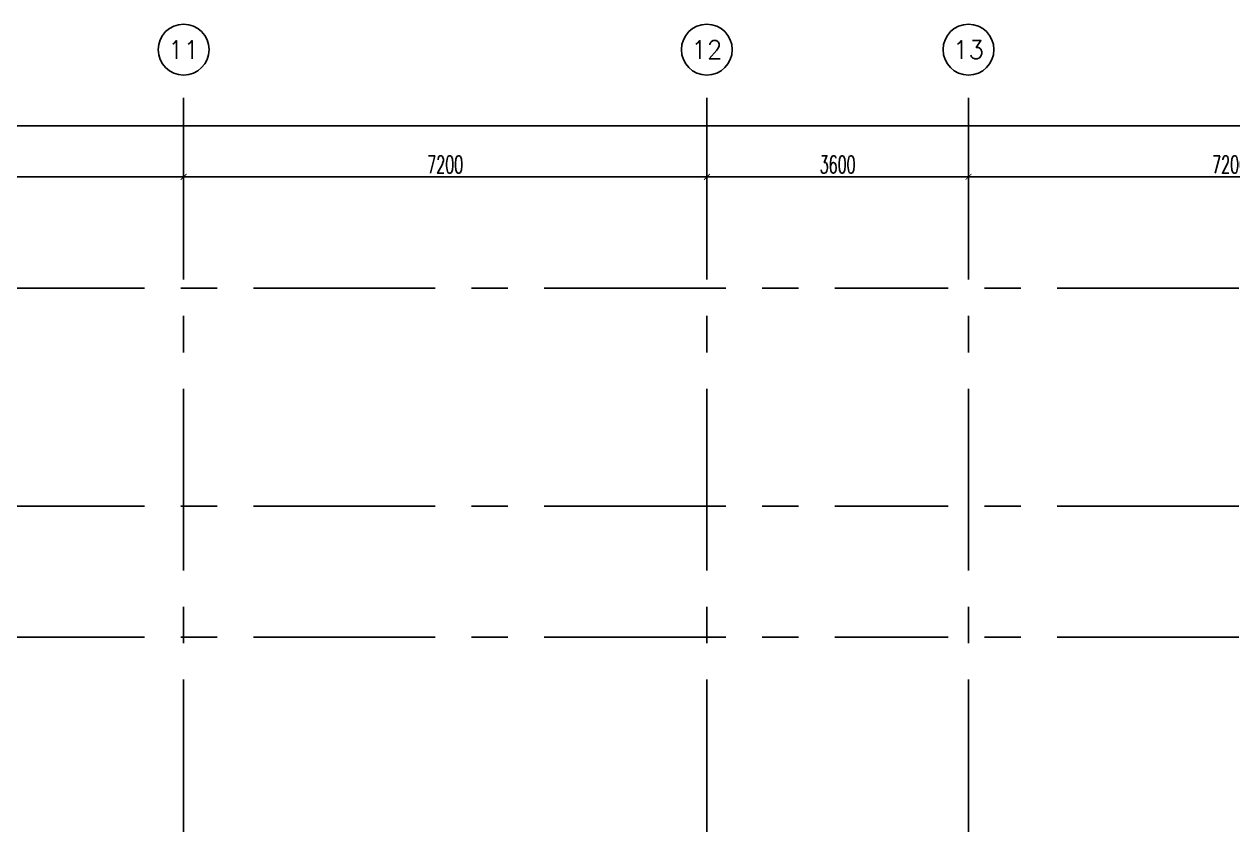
# Model space of a CAD drawing. Extents: x 0 to 90.9, y -1.6 to 78.
# Drawn here: x 57.54 to 74.17, y 66.95 to 77.96 of the extents above; entities that cross this region are included whole.
import ezdxf
from ezdxf.enums import TextEntityAlignment as Align

# ---------------------------------------------------------------- set-up
doc = ezdxf.new("R2010")
doc.units = 0
doc.header["$MEASUREMENT"] = 0
doc.header["$PDMODE"] = 34
doc.linetypes.add('CENTERX2', pattern=[4, 2.5, -0.5, 0.5, -0.5])
doc.layers.get('0').update_dxf_attribs({"color": 11, "linetype": 'CONTINUOUS'})
doc.layers.get('DEFPOINTS').update_dxf_attribs({"color": 11, "linetype": 'CONTINUOUS'})
for name, color, linetype in [('AX', 11, 'CONTINUOUS'), ('AX-CR', 11, 'CONTINUOUS'), ('AX-DIM', 11, 'CONTINUOUS'), ('AX-TXT', 11, 'CONTINUOUS'), ('AXES', 11, 'CENTERX2')]:
    doc.layers.add(name, color=color, linetype=linetype)
doc.styles.add('ROMANS', font='ROMANS.shx', dxfattribs={"width": 0.6})
doc.dimstyles.new('DIM-OUT', dxfattribs={"dimscale": 0, "dimtxt": 0.24, "dimasz": 0.08, "dimexe": 0.02, "dimexo": 0.02, "dimgap": 0.05, "dimtad": 1, "dimdec": 0, "dimlfac": 1000, "dimzin": 0, "dimdsep": 46, "dimtxsty": 'ROMANS', "dimblk1": 'ARCHTICK', "dimblk2": 'ARCHTICK', "dimsah": 1, "dimcen": 0.01, "dimdle": 0.08, "dimclrd": 7, "dimclre": 7, "dimclrt": 2, "dimadec": 0, "dimazin": 0, "dimtp": 2, "dimtm": 2, "dimtfac": 0.114286, "dimtdec": 0, "dimtix": 1, "dimtmove": 2, "dimatfit": 3, "dimldrblk": 'ARCHTICK', "dimfxl": 0, "dimtolj": 1, "dimtzin": 0, "dimarcsym": 0})

# ---------------------------------------------------------------- blocks, each defined once
blk = doc.blocks.new('_ARCHTICK')
at = {"color": 0, "linetype": 'ByBlock', "const_width": 0.15}
blk.add_lwpolyline([(-0.5, -0.5), (0.5, 0.5)], dxfattribs=at)
blk = doc.blocks.new('*D134')
at = {"layer": 'AX-DIM', "color": 7, "lineweight": -2}
for p, q in [((10.159, 76.561), (85.009, 76.561)), ((10.239, 76.181), (10.239, 76.581)), ((84.929, 73.49), (84.929, 76.581))]:
    blk.add_line(p, q, dxfattribs=at)
at = {"layer": 'DEFPOINTS', "color": 0}
for p in [(84.929, 76.561), (10.239, 76.161), (84.929, 73.47)]:
    blk.add_point(p, dxfattribs=at)
at = {"layer": 'AX-DIM', "color": 7, "lineweight": -2, "xscale": 0.08, "yscale": 0.08, "zscale": 0.08, "rotation": 180}
blk.add_blockref('_ARCHTICK', (10.239, 76.561), dxfattribs=at)
at = {"layer": 'AX-DIM', "color": 7, "lineweight": -2, "xscale": 0.08, "yscale": 0.08, "zscale": 0.08}
blk.add_blockref('_ARCHTICK', (84.929, 76.561), dxfattribs=at)
at = {"layer": 'AX-DIM', "color": 2, "insert": (47.584, 76.731), "char_height": 0.24, "attachment_point": 5, "style": 'ROMANS'}
blk.add_mtext('\\A1;74690', dxfattribs=at)
blk = doc.blocks.new('*D150')
at = {"layer": 'AX-DIM', "color": 7, "lineweight": -2}
for p, q in [((66.849, 75.861), (70.609, 75.861)), ((66.929, 75.481), (66.929, 75.881)), ((70.529, 75.481), (70.529, 75.881))]:
    blk.add_line(p, q, dxfattribs=at)
at = {"layer": 'DEFPOINTS', "color": 0}
for p in [(70.529, 75.861), (66.929, 75.461), (70.529, 75.461)]:
    blk.add_point(p, dxfattribs=at)
at = {"layer": 'AX-DIM', "color": 7, "lineweight": -2, "xscale": 0.08, "yscale": 0.08, "zscale": 0.08, "rotation": 180}
blk.add_blockref('_ARCHTICK', (66.929, 75.861), dxfattribs=at)
at = {"layer": 'AX-DIM', "color": 7, "lineweight": -2, "xscale": 0.08, "yscale": 0.08, "zscale": 0.08}
blk.add_blockref('_ARCHTICK', (70.529, 75.861), dxfattribs=at)
at = {"layer": 'AX-DIM', "color": 2, "insert": (68.729, 76.031), "char_height": 0.24, "attachment_point": 5, "style": 'ROMANS'}
blk.add_mtext('\\A1;3600', dxfattribs=at)
blk = doc.blocks.new('*D153')
at = {"layer": 'AX-DIM', "color": 7, "lineweight": -2}
for p, q in [((66.849, 75.861), (70.609, 75.861)), ((66.929, 75.481), (66.929, 75.881)), ((70.529, 75.481), (70.529, 75.881))]:
    blk.add_line(p, q, dxfattribs=at)
at = {"layer": 'DEFPOINTS', "color": 0}
for p in [(70.529, 75.861), (66.929, 75.461), (70.529, 75.461)]:
    blk.add_point(p, dxfattribs=at)
at = {"layer": 'AX-DIM', "color": 7, "lineweight": -2, "xscale": 0.08, "yscale": 0.08, "zscale": 0.08, "rotation": 180}
blk.add_blockref('_ARCHTICK', (66.929, 75.861), dxfattribs=at)
at = {"layer": 'AX-DIM', "color": 7, "lineweight": -2, "xscale": 0.08, "yscale": 0.08, "zscale": 0.08}
blk.add_blockref('_ARCHTICK', (70.529, 75.861), dxfattribs=at)
at = {"layer": 'AX-DIM', "color": 2, "insert": (68.729, 76.031), "char_height": 0.24, "attachment_point": 5, "style": 'ROMANS'}
blk.add_mtext('\\A1;3600', dxfattribs=at)
blk = doc.blocks.new('*D154')
at = {"layer": 'AX-DIM', "color": 7, "lineweight": -2}
for p, q in [((66.849, 75.861), (70.609, 75.861)), ((66.929, 75.481), (66.929, 75.881)), ((70.529, 75.481), (70.529, 75.881))]:
    blk.add_line(p, q, dxfattribs=at)
at = {"layer": 'DEFPOINTS', "color": 0}
for p in [(70.529, 75.861), (66.929, 75.461), (70.529, 75.461)]:
    blk.add_point(p, dxfattribs=at)
at = {"layer": 'AX-DIM', "color": 7, "lineweight": -2, "xscale": 0.08, "yscale": 0.08, "zscale": 0.08, "rotation": 180}
blk.add_blockref('_ARCHTICK', (66.929, 75.861), dxfattribs=at)
at = {"layer": 'AX-DIM', "color": 7, "lineweight": -2, "xscale": 0.08, "yscale": 0.08, "zscale": 0.08}
blk.add_blockref('_ARCHTICK', (70.529, 75.861), dxfattribs=at)
at = {"layer": 'AX-DIM', "color": 2, "insert": (68.729, 76.031), "char_height": 0.24, "attachment_point": 5, "style": 'ROMANS'}
blk.add_mtext('\\A1;3600', dxfattribs=at)
blk = doc.blocks.new('*D156')
at = {"layer": 'AX-DIM', "color": 7, "lineweight": -2}
for p, q in [((52.449, 75.861), (59.809, 75.861)), ((52.529, 75.481), (52.529, 75.881)), ((59.729, 75.481), (59.729, 75.881))]:
    blk.add_line(p, q, dxfattribs=at)
at = {"layer": 'DEFPOINTS', "color": 0}
for p in [(59.729, 75.861), (52.529, 75.461), (59.729, 75.461)]:
    blk.add_point(p, dxfattribs=at)
at = {"layer": 'AX-DIM', "color": 7, "lineweight": -2, "xscale": 0.08, "yscale": 0.08, "zscale": 0.08, "rotation": 180}
blk.add_blockref('_ARCHTICK', (52.529, 75.861), dxfattribs=at)
at = {"layer": 'AX-DIM', "color": 7, "lineweight": -2, "xscale": 0.08, "yscale": 0.08, "zscale": 0.08}
blk.add_blockref('_ARCHTICK', (59.729, 75.861), dxfattribs=at)
at = {"layer": 'AX-DIM', "color": 2, "insert": (56.129, 76.031), "char_height": 0.24, "attachment_point": 5, "style": 'ROMANS'}
blk.add_mtext('\\A1;7200', dxfattribs=at)
blk = doc.blocks.new('*D161')
at = {"layer": 'AX-DIM', "color": 7, "lineweight": -2}
for p, q in [((59.649, 75.861), (67.009, 75.861)), ((59.729, 75.481), (59.729, 75.881)), ((66.929, 75.481), (66.929, 75.881))]:
    blk.add_line(p, q, dxfattribs=at)
at = {"layer": 'DEFPOINTS', "color": 0}
for p in [(66.929, 75.861), (59.729, 75.461), (66.929, 75.461)]:
    blk.add_point(p, dxfattribs=at)
at = {"layer": 'AX-DIM', "color": 7, "lineweight": -2, "xscale": 0.08, "yscale": 0.08, "zscale": 0.08, "rotation": 180}
blk.add_blockref('_ARCHTICK', (59.729, 75.861), dxfattribs=at)
at = {"layer": 'AX-DIM', "color": 7, "lineweight": -2, "xscale": 0.08, "yscale": 0.08, "zscale": 0.08}
blk.add_blockref('_ARCHTICK', (66.929, 75.861), dxfattribs=at)
at = {"layer": 'AX-DIM', "color": 2, "insert": (63.329, 76.031), "char_height": 0.24, "attachment_point": 5, "style": 'ROMANS'}
blk.add_mtext('\\A1;7200', dxfattribs=at)
blk = doc.blocks.new('*D187')
at = {"layer": 'AX-DIM', "color": 7, "lineweight": -2}
for p, q in [((70.449, 75.861), (77.809, 75.861)), ((70.529, 75.481), (70.529, 75.881)), ((77.729, 75.481), (77.729, 75.881))]:
    blk.add_line(p, q, dxfattribs=at)
at = {"layer": 'DEFPOINTS', "color": 0}
for p in [(77.729, 75.861), (70.529, 75.461), (77.729, 75.461)]:
    blk.add_point(p, dxfattribs=at)
at = {"layer": 'AX-DIM', "color": 7, "lineweight": -2, "xscale": 0.08, "yscale": 0.08, "zscale": 0.08, "rotation": 180}
blk.add_blockref('_ARCHTICK', (70.529, 75.861), dxfattribs=at)
at = {"layer": 'AX-DIM', "color": 7, "lineweight": -2, "xscale": 0.08, "yscale": 0.08, "zscale": 0.08}
blk.add_blockref('_ARCHTICK', (77.729, 75.861), dxfattribs=at)
at = {"layer": 'AX-DIM', "color": 2, "insert": (74.129, 76.031), "char_height": 0.24, "attachment_point": 5, "style": 'ROMANS'}
blk.add_mtext('\\A1;7200', dxfattribs=at)
blk = doc.blocks.new('*D189')
at = {"layer": 'AX-DIM', "color": 7, "lineweight": -2}
for p, q in [((66.849, 75.861), (70.609, 75.861)), ((66.929, 75.481), (66.929, 75.881)), ((70.529, 75.481), (70.529, 75.881))]:
    blk.add_line(p, q, dxfattribs=at)
at = {"layer": 'DEFPOINTS', "color": 0}
for p in [(70.529, 75.861), (66.929, 75.461), (70.529, 75.461)]:
    blk.add_point(p, dxfattribs=at)
at = {"layer": 'AX-DIM', "color": 7, "lineweight": -2, "xscale": 0.08, "yscale": 0.08, "zscale": 0.08, "rotation": 180}
blk.add_blockref('_ARCHTICK', (66.929, 75.861), dxfattribs=at)
at = {"layer": 'AX-DIM', "color": 7, "lineweight": -2, "xscale": 0.08, "yscale": 0.08, "zscale": 0.08}
blk.add_blockref('_ARCHTICK', (70.529, 75.861), dxfattribs=at)
at = {"layer": 'AX-DIM', "color": 2, "insert": (68.729, 76.031), "char_height": 0.24, "attachment_point": 5, "style": 'ROMANS'}
blk.add_mtext('\\A1;3600', dxfattribs=at)
blk = doc.blocks.new('AXU')
at = {"layer": 'AX-CR'}
blk.add_circle((0, 350), 350, dxfattribs=at)
at = {"layer": 'AX-TXT', "style": 'ROMANS'}
blk.add_attdef('AX', text='', height=250, dxfattribs=at).set_placement((0, 350), align=Align.MIDDLE)

msp = doc.modelspace()

# ---------------------------------------------------------------- linework, layer by layer
at = {"layer": 'AX-DIM'}
for p, q in [((68.6489, 76.5608), (71.9931, 76.5608)), ((66.9289, 75.8608), (65.8213, 75.8608)), ((70.5289, 75.8608), (71.9931, 75.8608))]:
    msp.add_line(p, q, dxfattribs=at)
at = {"layer": 'AXES'}
for p, q in [((59.7289, -1.5519), (59.7289, 77.2608)), ((66.9289, -1.5519), (66.9289, 77.2608)), ((70.5289, -1.5519), (70.5289, 77.2608)), ((0.6889, 74.3324), (68.7289, 74.3324)), ((90.248, 74.3324), (68.7289, 74.3324)), ((0.6889, 71.3324), (68.7289, 71.3324)), ((90.248, 71.3324), (68.7289, 71.3324)), ((0.6889, 69.5324), (68.7289, 69.5324)), ((90.248, 69.5324), (68.7289, 69.5324))]:
    msp.add_line(p, q, dxfattribs=at)

# ---------------------------------------------------------------- block references
at = {"layer": 'AX', "xscale": 0.001, "yscale": 0.001, "zscale": 0.001}
for p, values in [((59.7289, 77.2608), {'AX': '11'}), ((66.9289, 77.2608), {'AX': '12'}), ((66.9289, 77.2608), {'AX': '12'}), ((70.5289, 77.2608), {'AX': '13'}), ((70.5289, 77.2608), {'AX': '13'})]:
    msp.add_blockref('AXU', p, dxfattribs=at).add_auto_attribs(values)
at = {"layer": 'AXES', "xscale": 0.001, "yscale": 0.001, "zscale": 0.001}
for p, values in [((66.9289, 77.2608), {'AX': '12'}), ((66.9289, 77.2608), {'AX': '12'}), ((70.5289, 77.2608), {'AX': '13'}), ((70.5289, 77.2608), {'AX': '13'})]:
    msp.add_blockref('AXU', p, dxfattribs=at).add_auto_attribs(values)

# ---------------------------------------------------------------- dimensions: what is measured, and where the dimension line sits
at = {"layer": 'AX-DIM'}
for base, p1, p2, picture, middle in [((84.9289, 76.5608), (10.2389, 76.1608), (84.9289, 73.4698), '*D134', (47.5839, 76.7308)), ((59.7289, 75.8608), (52.5289, 75.4608), (59.7289, 75.4608), '*D156', (56.1289, 76.0308)), ((66.9289, 75.8608), (59.7289, 75.4608), (66.9289, 75.4608), '*D161', (63.3289, 76.0308)), ((70.5289, 75.8608), (66.9289, 75.4608), (70.5289, 75.4608), '*D150', (68.7289, 76.0308)), ((70.5289, 75.8608), (66.9289, 75.4608), (70.5289, 75.4608), '*D153', (68.7289, 76.0308)), ((70.5289, 75.8608), (66.9289, 75.4608), (70.5289, 75.4608), '*D154', (68.7289, 76.0308)), ((70.5289, 75.8608), (66.9289, 75.4608), (70.5289, 75.4608), '*D189', (68.7289, 76.0308)), ((77.7289, 75.8608), (70.5289, 75.4608), (77.7289, 75.4608), '*D187', (74.1289, 76.0308))]:
    dim = msp.add_linear_dim(base=base, p1=p1, p2=p2, dimstyle='DIM-OUT', override={"dimscale": 1}, dxfattribs=at)
    dim.commit()
    dim.dimension.update_dxf_attribs({"geometry": picture, "text_midpoint": middle})

doc.saveas('drawing.dxf')
